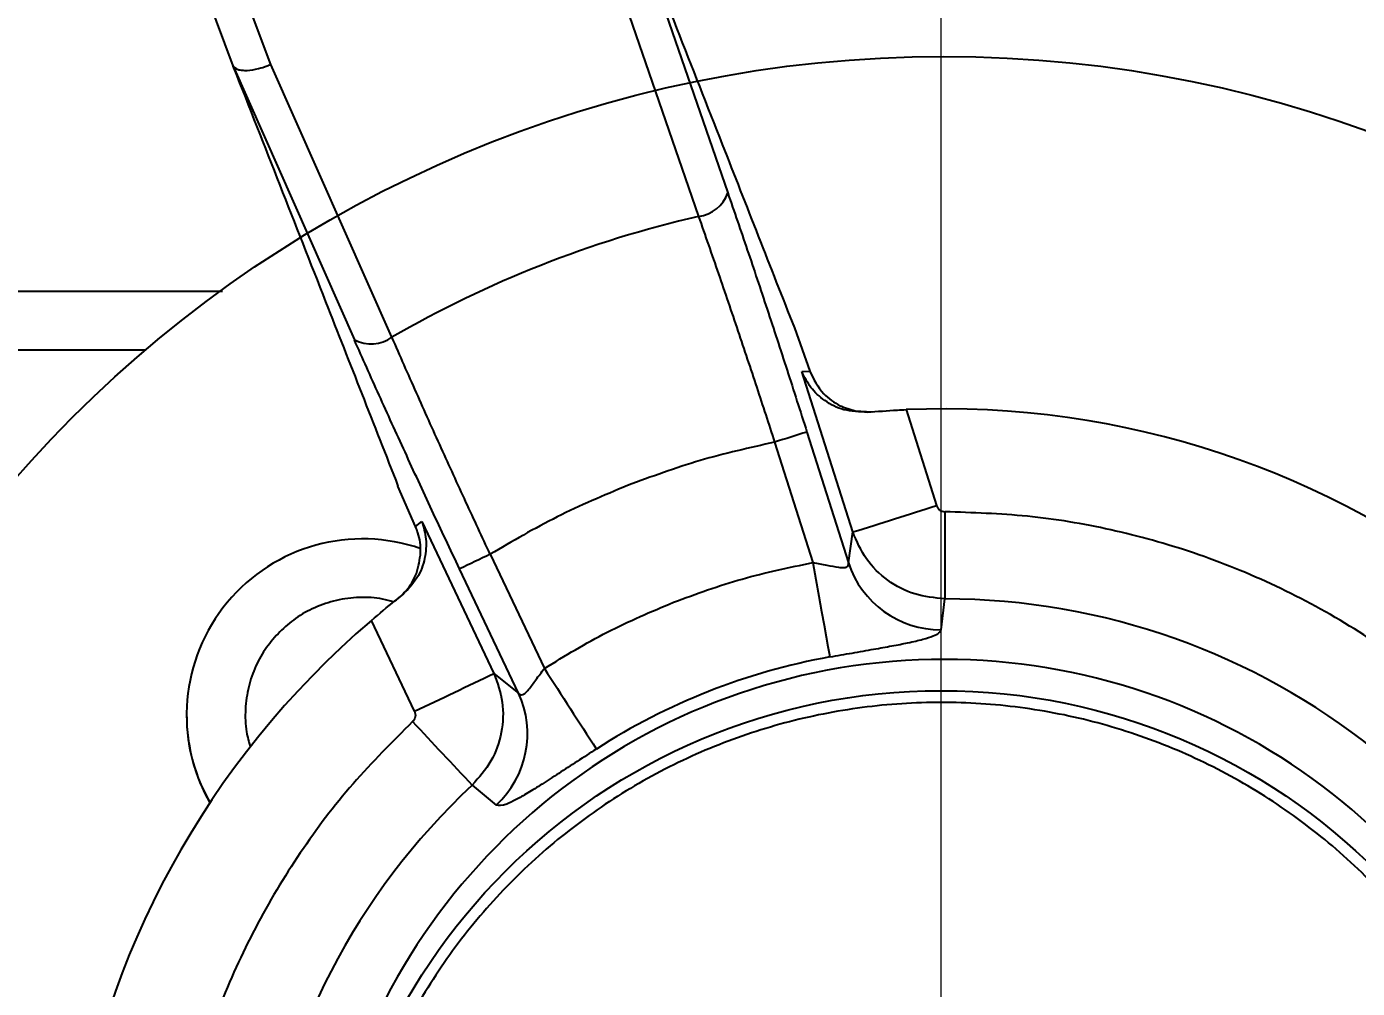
# Model space of a CAD drawing. Header units: millimetres. Extents: x 2180 to 4616, y 795 to 2518.
# Drawn here: x 2909 to 3022.4, y 1223.7 to 1305.6 of the extents above; entities that cross this region are included whole.
import ezdxf

# ---------------------------------------------------------------- set-up
doc = ezdxf.new("R2010")
doc.units = ezdxf.units.MM
doc.layers.add('AM_5', color=3, linetype='Continuous', lineweight=25)
doc.styles.add('SLDTEXTSTYLE1', font='txt.shx', dxfattribs={"width": 0.7, "bigfont": 'gbcbig.shx'})
doc.dimstyles.new('SLDDIMSTYLE12$0', dxfattribs={"dimtxt": 12, "dimasz": 10, "dimexe": 0, "dimexo": 0.0625, "dimgap": 0.875, "dimtad": 1, "dimdec": 1, "dimlfac": 1.8, "dimrnd": 1e-09, "dimzin": 12, "dimdsep": 46, "dimtxsty": 'SLDTEXTSTYLE1', "dimcen": 0.09, "dimdle": 8.16, "dimclrd": 3, "dimclre": 3, "dimadec": 0, "dimazin": 3, "dimtfac": 1, "dimtdec": 1, "dimtofl": 0, "dimtmove": 0, "dimatfit": 3, "dimfxl": 0, "dimfrac": 2, "dimtolj": 1, "dimlwd": 5, "dimlwe": 5, "dimarcsym": 0})
doc.dimstyles.new('SLDDIMSTYLE12$3', dxfattribs={"dimtxt": 12, "dimasz": 10, "dimexe": 0, "dimexo": 0.0625, "dimgap": 0.875, "dimtad": 1, "dimdec": 1, "dimlfac": 1.8, "dimrnd": 1e-09, "dimzin": 12, "dimdsep": 46, "dimtxsty": 'SLDTEXTSTYLE1', "dimcen": 0.09, "dimdle": 8.16, "dimclrd": 3, "dimclre": 3, "dimadec": 0, "dimazin": 3, "dimtfac": 1, "dimtdec": 1, "dimtofl": 0, "dimtmove": 0, "dimatfit": 3, "dimfxl": 0, "dimfrac": 2, "dimtolj": 1, "dimlwd": 5, "dimlwe": 5, "dimarcsym": 0})

# ---------------------------------------------------------------- blocks, each defined once
blk = doc.blocks.new('*D51')
at = {"layer": 'AM_5', "color": 3, "linetype": 'Continuous', "lineweight": 5, "transparency": 16777216}
for p, q in [((2864.16, 1231.09), (2864.16, 1380.91)), ((2976.93, 1380.91), (2874.16, 1380.91))]:
    blk.add_line(p, q, dxfattribs=at)
at = {"layer": 'AM_5', "color": 3, "lineweight": 5, "transparency": 16777216}
blk.add_line((2986.93, 1196.62), (2986.93, 1380.91), dxfattribs=at)
at = {"layer": 'AM_5', "color": 3, "transparency": 16777216}
for points in [[(2874.16, 1382.58), (2874.16, 1379.25), (2864.16, 1380.91)], [(2976.93, 1382.58), (2976.93, 1379.25), (2986.93, 1380.91)]]:
    blk.add_solid(points, dxfattribs=at)
at = {"layer": 'Defpoints', "color": 0, "transparency": 16777216}
for p in [(2864.16, 1380.91), (2864.16, 1231.03), (2986.93, 1196.56)]:
    blk.add_point(p, dxfattribs=at)
at = {"layer": 'AM_5', "color": 0, "transparency": 16777216, "insert": (2925.54, 1387.79), "char_height": 12, "attachment_point": 5, "style": 'SLDTEXTSTYLE1'}
blk.add_mtext('\\A1;123', dxfattribs=at)
blk = doc.blocks.new('*D52')
at = {"layer": 'AM_5', "color": 3, "lineweight": 5, "transparency": 16777216}
blk.add_line((2986.92, 1197.06), (2986.92, 1380.16), dxfattribs=at)
at = {"layer": 'AM_5', "color": 3, "linetype": 'Continuous', "lineweight": 5, "transparency": 16777216}
for p, q in [((2996.92, 1380.16), (3154.16, 1380.16)), ((3164.16, 1270.86), (3164.16, 1380.16))]:
    blk.add_line(p, q, dxfattribs=at)
at = {"layer": 'AM_5', "color": 3, "transparency": 16777216}
for points in [[(2996.92, 1381.83), (2996.92, 1378.49), (2986.92, 1380.16)], [(3154.16, 1381.83), (3154.16, 1378.49), (3164.16, 1380.16)]]:
    blk.add_solid(points, dxfattribs=at)
at = {"layer": 'Defpoints', "color": 0, "transparency": 16777216}
for p in [(3164.16, 1380.16), (3164.16, 1270.8), (2986.92, 1197)]:
    blk.add_point(p, dxfattribs=at)
at = {"layer": 'AM_5', "color": 0, "transparency": 16777216, "insert": (3075.54, 1387.04), "char_height": 12, "attachment_point": 5, "style": 'SLDTEXTSTYLE1'}
blk.add_mtext('\\A1;178', dxfattribs=at)
blk = doc.blocks.new('*D42')
at = {"layer": 'AM_5', "color": 3, "lineweight": 5, "transparency": 16777216}
blk.add_line((3280.13, 1314), (3311.38, 1314), dxfattribs=at)
at = {"layer": 'AM_5', "color": 3, "linetype": 'Continuous', "lineweight": 5, "transparency": 16777216}
for p, q in [((3311.38, 1304), (3311.38, 1206.56)), ((2986.99, 1196.56), (3311.38, 1196.56))]:
    blk.add_line(p, q, dxfattribs=at)
at = {"layer": 'AM_5', "color": 3, "transparency": 16777216}
for points in [[(3309.71, 1304), (3313.04, 1304), (3311.38, 1314)], [(3309.71, 1206.56), (3313.04, 1206.56), (3311.38, 1196.56)]]:
    blk.add_solid(points, dxfattribs=at)
at = {"layer": 'Defpoints', "color": 0, "transparency": 16777216}
for p in [(3280.07, 1314), (2986.93, 1196.56), (3311.38, 1196.56)]:
    blk.add_point(p, dxfattribs=at)
at = {"layer": 'AM_5', "color": 0, "transparency": 16777216, "insert": (3304.5, 1255.28), "char_height": 12, "attachment_point": 5, "rotation": 90, "style": 'SLDTEXTSTYLE1'}
blk.add_mtext('\\A1;115', dxfattribs=at)
blk = doc.blocks.new('*D43')
at = {"layer": 'AM_5', "color": 3, "linetype": 'Continuous', "lineweight": 5, "transparency": 16777216}
blk.add_line((3133.35, 1365.27), (3107.54, 1333.22), dxfattribs=at)
at = {"layer": 'AM_5', "color": 3, "lineweight": 5, "transparency": 16777216}
for p, q in [((3054.14, 1267.02), (3054.32, 1267.02)), ((3054.23, 1266.93), (3054.23, 1267.11))]:
    blk.add_line(p, q, dxfattribs=at)
at = {"layer": 'AM_5', "color": 3, "transparency": 16777216}
blk.add_solid([(3106.24, 1334.26), (3108.84, 1332.17), (3101.27, 1325.43)], dxfattribs=at)
at = {"layer": 'Defpoints', "color": 0, "transparency": 16777216}
for p in [(3101.27, 1325.43), (3007.18, 1208.6)]:
    blk.add_point(p, dxfattribs=at)
at = {"layer": 'AM_5', "color": 0, "transparency": 16777216, "insert": (3118.23, 1357.45), "char_height": 12, "attachment_point": 5, "rotation": 51.1543, "style": 'SLDTEXTSTYLE1'}
blk.add_mtext('\\A1;%%C420', dxfattribs=at)

msp = doc.modelspace()

# ---------------------------------------------------------------- linework, layer by layer
at = {"color": 7, "linetype": 'Continuous', "lineweight": 25}
for p, q in [((2929.827, 1302.393), (2917.889, 1334.394)), ((2917.688, 1326.254), (2926.686, 1302.05)), ((2960.412, 1315.558), (2968.75, 1291.453)), ((2957.973, 1313.483), (2966.261, 1289.441)), ((2940.15, 1279.153), (2929.827, 1302.393)), ((2926.625, 1302.245), (2936.955, 1278.925)), ((2974.422, 1279.946), (2975.727, 1276.265)), ((2859.8, 1278.073), (2919.15, 1278.073)), ((2975.06, 1276.229), (2975.727, 1276.265)), ((2979.396, 1262.575), (2975.06, 1276.229)), ((2978.706, 1273.162), (2979.596, 1272.891)), ((2983.937, 1272.992), (2986.531, 1264.826)), ((2979.596, 1272.891), (2979.601, 1272.891)), ((2979.601, 1272.891), (2981.05, 1272.799)), ((2975.492, 1271.086), (2979.033, 1259.934)), ((2972.741, 1270.219), (2975.998, 1259.965)), ((2942.158, 1263.035), (2940.662, 1266.487)), ((2942.158, 1263.035), (2942.691, 1263.474)), ((2942.691, 1263.474), (2948.834, 1250.533)), ((2979.033, 1259.934), (2979.396, 1262.575)), ((2948.517, 1260.674), (2953.131, 1250.955)), ((2950.928, 1248.86), (2945.911, 1259.431)), ((2941.897, 1258.356), (2941.9, 1258.359)), ((2941.9, 1258.359), (2942.227, 1259.047)), ((2986.925, 1254.249), (2987.241, 1256.882)), ((2942.07, 1247.308), (2938.397, 1255.048)), ((2948.834, 1250.533), (2950.928, 1248.86)), ((2922.658, 1247.027), (2922.658, 1246.978)), ((2946.98, 1241.018), (2949.034, 1239.319))]:
    msp.add_line(p, q, dxfattribs=at)
at = {"color": 7, "linetype": 'Continuous', "lineweight": 25, "flags": 128}
for points in [[(2987.251, 1264.295), (2987.249, 1262.961), (2987.248, 1261.669), (2987.246, 1260.463), (2987.244, 1259.379), (2987.243, 1258.452), (2987.242, 1257.712), (2987.241, 1257.183), (2987.241, 1256.882)], [(2975.998, 1259.965), (2976.259, 1258.519), (2976.511, 1257.12), (2976.747, 1255.812), (2976.96, 1254.637), (2977.141, 1253.632), (2977.287, 1252.831), (2977.391, 1252.258), (2977.45, 1251.931)]]:
    msp.add_lwpolyline(points, dxfattribs=at)
at = {"color": 7, "linetype": 'Continuous', "lineweight": 25}
for centre, radius in [((2987.157, 1198.073), 105), ((2986.931, 1196.561), 52.5)]:
    msp.add_circle(centre, radius, dxfattribs=at)
for centre, radius, start, end in [((2965.867, 1292.473), 3.058, 277.39752, 340.49784), ((2987.157, 1198.129), 93.672, 102.88972, 120.12054), ((2938.366, 1281.649), 3.068, 242.60529, 305.56074), ((2987.157, 1198.061), 75, 10.54851, 92.46086), ((3096.015, 884.022), 405.394, 107.29542, 107.70302), ((2666.459, 2266.789), 1051.844, 287.308245, 287.715785), ((2937.658, 1246.989), 15, 70.68701, 209.89018), ((3132.443, 871.792), 430.183, 115.31225, 115.69693), ((2986.894, 1262.526), 8.277, 198.25, 270.21482), ((2987.157, 1198.072), 58.809, 13.09228, 89.91829), ((2987.157, 1198.061), 75, 130.5515, 212.46111), ((2987.157, 1198.152), 53.574, 308.26934, 171.50515), ((2987.157, 1198.135), 54.664, 100.22856, 122.78193), ((2465.164, 2256.236), 1115.963, 295.299462, 295.684155), ((4945.72, 2532.202), 2368.967, 212.741266, 212.938789), ((2943.41, 1245.394), 8.279, 312.79782, 24.74766), ((2937.658, 1246.939), 15, 179.85416, 209.77464), ((4190.279, 2412.223), 1708.073, 223.040922, 223.289717), ((2987.157, 1198.073), 58.809, 133.09211, 209.9183)]:
    msp.add_arc(centre, radius, start, end, dxfattribs=at)
for points, knots in [([(2986.724, 1027.83), (2989.284, 1027.855), (2992.865, 1027.889), (2998.134, 1028.168), (3002.598, 1028.504), (3007.914, 1029.069), (3013.483, 1029.842), (3019.297, 1030.853), (3025.268, 1032.109), (3031.344, 1033.619), (3037.482, 1035.39), (3043.647, 1037.424), (3049.811, 1039.724), (3055.948, 1042.289), (3062.036, 1045.119), (3068.055, 1048.213), (3073.988, 1051.568), (3079.817, 1055.18), (3085.527, 1059.045), (3091.103, 1063.159), (3096.53, 1067.517), (3101.795, 1072.111), (3106.887, 1076.935), (3111.792, 1081.983), (3116.499, 1087.246), (3120.996, 1092.716), (3125.275, 1098.384), (3129.323, 1104.241), (3133.133, 1110.278), (3136.695, 1116.484), (3140, 1122.849), (3143.041, 1129.361), (3145.81, 1136.01), (3148.3, 1142.785), (3150.506, 1149.672), (3152.42, 1156.661), (3154.039, 1163.739), (3155.357, 1170.893), (3156.37, 1178.109), (3157.074, 1185.377), (3157.467, 1192.681), (3157.546, 1200.009), (3157.309, 1207.347), (3156.755, 1214.681), (3155.882, 1221.999), (3154.692, 1229.286), (3153.184, 1236.529), (3151.359, 1243.713), (3149.218, 1250.826), (3146.765, 1257.854), (3144, 1264.782), (3140.927, 1271.599), (3137.55, 1278.289), (3133.872, 1284.841), (3129.899, 1291.241), (3125.634, 1297.477), (3121.083, 1303.535), (3116.251, 1309.403), (3111.143, 1315.069), (3105.767, 1320.522), (3100.32, 1325.569), (3094.847, 1330.222), (3089.389, 1334.491), (3083.764, 1338.534), (3077.982, 1342.342), (3072.055, 1345.91), (3065.992, 1349.232), (3059.806, 1352.302), (3053.51, 1355.116), (3047.116, 1357.668), (3040.641, 1359.954), (3034.103, 1361.97), (3027.528, 1363.713), (3020.956, 1365.177), (3014.462, 1366.359), (3008.172, 1367.256), (3002.648, 1367.84), (2997.766, 1368.207), (2992.942, 1368.447), (2986.967, 1368.564), (2981.45, 1368.454), (2976.181, 1368.182), (2971.717, 1367.844), (2966.401, 1367.279), (2960.832, 1366.506), (2955.018, 1365.496), (2949.047, 1364.24), (2942.971, 1362.729), (2936.833, 1360.959), (2930.668, 1358.924), (2924.504, 1356.625), (2918.367, 1354.06), (2912.279, 1351.229), (2906.26, 1348.136), (2900.327, 1344.781), (2894.498, 1341.169), (2888.788, 1337.303), (2883.213, 1333.189), (2877.785, 1328.832), (2872.52, 1324.238), (2867.428, 1319.413), (2862.523, 1314.365), (2857.817, 1309.103), (2853.319, 1303.633), (2849.041, 1297.964), (2844.992, 1292.107), (2841.182, 1286.07), (2837.62, 1279.865), (2834.316, 1273.5), (2831.273, 1266.988), (2828.511, 1260.336), (2826.174, 1254.054), (2824.895, 1249.949), (2824.332, 1248.141)], [0, 0, 0, 0, 0.01020738, 0.01427401, 0.02103699, 0.02805607, 0.03558666, 0.0434511, 0.05157826, 0.05991132, 0.06840986, 0.07704394, 0.08579098, 0.09463359, 0.10355821, 0.11255405, 0.12161242, 0.13072624, 0.1398897, 0.14909794, 0.15834689, 0.16763314, 0.17695375, 0.18630622, 0.19568842, 0.20509849, 0.21453484, 0.22399606, 0.23348097, 0.24298851, 0.25251779, 0.26206801, 0.27163852, 0.28122873, 0.29083816, 0.30046642, 0.31011319, 0.31977821, 0.32946132, 0.33916239, 0.34888138, 0.35861831, 0.36837328, 0.37814642, 0.38793798, 0.39774825, 0.40757761, 0.41742653, 0.42729557, 0.4371854, 0.4470968, 0.45703069, 0.46698816, 0.47697044, 0.48697902, 0.49701559, 0.50708218, 0.51718117, 0.52731537, 0.53748817, 0.54770366, 0.5569145, 0.56612256, 0.57532659, 0.5845258, 0.59371913, 0.60290519, 0.61208206, 0.62124705, 0.63039624, 0.63952364, 0.64861966, 0.65766788, 0.66663751, 0.67546331, 0.68397889, 0.69196332, 0.69760555, 0.70350123, 0.71121989, 0.72142727, 0.72549391, 0.73225688, 0.73927596, 0.74680655, 0.754671, 0.76279816, 0.77113122, 0.77962976, 0.78826384, 0.79701087, 0.80585349, 0.81477811, 0.82377394, 0.83283231, 0.84194614, 0.85110959, 0.86031783, 0.86956679, 0.87885303, 0.88817364, 0.89752611, 0.90690831, 0.91631839, 0.92575473, 0.93521596, 0.94470086, 0.95420841, 0.96373768, 0.97328791, 0.98285841, 0.99244862, 1, 1, 1, 1]), ([(2987.54, 1348.519), (2989.941, 1348.481), (2993.299, 1348.429), (2998.242, 1348.125), (3002.432, 1347.768), (3007.418, 1347.177), (3012.64, 1346.377), (3018.086, 1345.34), (3023.674, 1344.056), (3029.353, 1342.518), (3035.081, 1340.72), (3040.825, 1338.659), (3046.555, 1336.335), (3052.247, 1333.748), (3057.879, 1330.898), (3063.431, 1327.788), (3068.884, 1324.421), (3074.221, 1320.802), (3079.427, 1316.935), (3084.486, 1312.826), (3089.384, 1308.482), (3094.107, 1303.909), (3098.643, 1299.116), (3102.979, 1294.11), (3107.104, 1288.901), (3111.006, 1283.498), (3114.675, 1277.91), (3118.102, 1272.149), (3121.276, 1266.226), (3124.19, 1260.15), (3126.834, 1253.936), (3129.203, 1247.594), (3131.287, 1241.136), (3133.082, 1234.577), (3134.582, 1227.929), (3135.78, 1221.205), (3136.677, 1214.419), (3137.253, 1207.585), (3137.527, 1201.519), (3137.475, 1197.735), (3137.455, 1196.241)], [0, 0, 0, 0, 0.0302952, 0.0423856, 0.0624901, 0.08336, 0.1057536, 0.1291426, 0.1533151, 0.1781023, 0.2033838, 0.2290707, 0.2550958, 0.2814075, 0.3079654, 0.3347376, 0.3616982, 0.3888263, 0.4161047, 0.4435189, 0.4710571, 0.4987089, 0.526466, 0.5543209, 0.5822674, 0.6103001, 0.6384144, 0.6666062, 0.6948723, 0.7232096, 0.7516156, 0.7800883, 0.8086258, 0.8372268, 0.86589, 0.8946146, 0.9234, 0.9522458, 0.9811519, 1, 1, 1, 1]), ([(2878.573, 1094.237), (2877.612, 1095.238), (2875.123, 1097.83), (2871.341, 1102.244), (2867.21, 1107.446), (2863.309, 1112.851), (2859.64, 1118.438), (2856.213, 1124.199), (2853.039, 1130.123), (2850.125, 1136.198), (2847.481, 1142.413), (2845.113, 1148.755), (2843.028, 1155.212), (2841.233, 1161.772), (2839.733, 1168.42), (2838.534, 1175.144), (2837.64, 1181.929), (2837.055, 1188.763), (2836.781, 1195.631), (2836.822, 1202.519), (2837.18, 1209.411), (2837.855, 1216.295), (2838.848, 1223.155), (2840.16, 1229.977), (2841.789, 1236.746), (2843.734, 1243.448), (2845.994, 1250.068), (2848.566, 1256.591), (2851.447, 1263.004), (2854.634, 1269.292), (2858.121, 1275.441), (2861.906, 1281.436), (2865.983, 1287.265), (2870.346, 1292.914), (2874.989, 1298.37), (2879.908, 1303.619), (2884.918, 1308.476), (2889.972, 1312.948), (2895.031, 1317.045), (2900.257, 1320.922), (2905.651, 1324.552), (2910.128, 1327.35), (2912.852, 1328.847), (2913.678, 1329.3)], [0, 0, 0, 0, 0.0151775, 0.0393292, 0.0635604, 0.0878663, 0.1122429, 0.1366868, 0.161195, 0.1857649, 0.2103945, 0.2350819, 0.2598255, 0.2846241, 0.3094766, 0.3343824, 0.3593409, 0.3843518, 0.409415, 0.4345306, 0.4596989, 0.4849206, 0.5101965, 0.5355275, 0.5609152, 0.5863611, 0.6118672, 0.6374358, 0.6630699, 0.6887726, 0.714548, 0.7404006, 0.7663359, 0.7923603, 0.8184816, 0.8447092, 0.8710544, 0.8948026, 0.918543, 0.942272, 0.9659875, 0.9896862, 1, 1, 1, 1]), ([(2960.5, 1315.374), (2963.091, 1308.78), (2967.719, 1297.005), (2972.374, 1285.158), (2974.422, 1279.946)], [0, 0, 0, 0, 0.5600004, 1, 1, 1, 1]), ([(2926.625, 1302.245), (2926.739, 1302.139), (2926.913, 1301.975), (2927.378, 1301.888), (2927.937, 1301.874), (2928.679, 1301.99), (2929.344, 1302.199), (2929.689, 1302.335), (2929.792, 1302.378), (2929.827, 1302.393)], [0, 0, 0, 0, 0.2389954, 0.3678324, 0.4996781, 0.7489725, 0.9246805, 0.9739408, 1, 1, 1, 1]), ([(2926.686, 1302.05), (2926.672, 1302.086), (2926.644, 1302.159), (2926.618, 1302.232), (2926.613, 1302.258), (2926.617, 1302.257), (2926.624, 1302.248), (2926.625, 1302.245)], [0, 0, 0, 0, 0.3325712, 0.6879646, 0.8313814, 0.949784, 1, 1, 1, 1]), ([(2926.686, 1302.05), (2929.287, 1295.431), (2933.932, 1283.611), (2938.606, 1271.72), (2940.662, 1266.487)], [0, 0, 0, 0, 0.5600002, 1, 1, 1, 1]), ([(2968.75, 1291.453), (2969.303, 1289.844), (2970.41, 1286.625), (2972.104, 1281.555), (2973.806, 1276.364), (2974.929, 1272.849), (2975.492, 1271.086)], [0, 0, 0, 0, 0.2492462, 0.4987214, 0.7485201, 1, 1, 1, 1]), ([(2966.261, 1289.441), (2966.824, 1287.828), (2967.931, 1284.66), (2969.594, 1279.761), (2971.197, 1274.956), (2972.234, 1271.777), (2972.741, 1270.219)], [0, 0, 0, 0, 0.2645644, 0.5194287, 0.7645782, 1, 1, 1, 1]), ([(2863.077, 1283.073), (2865.919, 1283.073), (2872.729, 1283.073), (2883.238, 1283.073), (2892.491, 1283.073), (2897.821, 1283.073), (2925.513, 1283.073)], [0.79284111, 0.79284111, 0.79284111, 0.79284111, 0.81766601, 0.85303773, 0.88876772, 0.90571448, 0.90571448, 0.90571448, 0.90571448]), ([(2945.911, 1259.431), (2945.12, 1261.104), (2943.543, 1264.44), (2941.249, 1269.398), (2939.031, 1274.262), (2937.646, 1277.371), (2936.955, 1278.925)], [0, 0, 0, 0, 0.2514799, 0.5012785, 0.7507527, 1, 1, 1, 1]), ([(2948.517, 1260.674), (2947.826, 1262.16), (2946.416, 1265.192), (2944.311, 1269.799), (2942.188, 1274.517), (2940.838, 1277.589), (2940.15, 1279.153)], [0, 0, 0, 0, 0.2354209, 0.48057, 0.7354347, 1, 1, 1, 1]), ([(2980.661, 1272.781), (2979.96, 1272.806), (2978.56, 1272.857), (2976.967, 1273.724), (2975.748, 1274.844), (2975.29, 1275.767), (2975.06, 1276.229)], [0, 0, 0, 0, 0.2499493, 0.4997481, 0.749457, 1, 1, 1, 1]), ([(2975.727, 1276.265), (2976.066, 1275.587), (2976.652, 1274.416), (2977.91, 1273.509), (2978.58, 1273.217), (2978.706, 1273.162)], [0, 0, 0, 0, 0.5280154, 0.9113192, 1, 1, 1, 1]), ([(2980.661, 1272.781), (2981.495, 1272.846), (2982.564, 1272.929), (2983.69, 1272.981), (2983.937, 1272.992)], [0, 0, 0, 0, 0.7808444, 1, 1, 1, 1]), ([(2986.531, 1264.826), (2986.562, 1264.752), (2986.624, 1264.605), (2986.797, 1264.434), (2987.011, 1264.318), (2987.171, 1264.303), (2987.251, 1264.295)], [0, 0, 0, 0, 0.2501498, 0.4993715, 0.7492584, 1, 1, 1, 1]), ([(3051.672, 1213.062), (3051.071, 1215.33), (3049.855, 1219.915), (3047.083, 1226.565), (3043.568, 1233.043), (3039.253, 1239.199), (3034.192, 1244.905), (3028.478, 1250.015), (3022.212, 1254.433), (3015.513, 1258.079), (3008.543, 1260.897), (3001.441, 1262.864), (2994.337, 1264.067), (2989.596, 1264.22), (2987.251, 1264.295)], [0, 0, 0, 0, 0.079193, 0.1601594, 0.2427828, 0.3278545, 0.4136411, 0.5, 0.5863536, 0.6721403, 0.7572171, 0.8398354, 0.9208043, 1, 1, 1, 1]), ([(2942.691, 1263.474), (2942.837, 1262.979), (2943.13, 1261.991), (2943, 1260.34), (2942.424, 1258.618), (2941.434, 1257.625), (2940.938, 1257.129)], [0, 0, 0, 0, 0.2505534, 0.5002592, 0.7500542, 1, 1, 1, 1]), ([(2942.227, 1259.047), (2942.388, 1259.637), (2942.709, 1260.815), (2942.498, 1262.17), (2942.226, 1262.863), (2942.158, 1263.035)], [0, 0, 0, 0, 0.4303315, 0.858978, 1, 1, 1, 1]), ([(2987.241, 1256.882), (2986.374, 1256.964), (2984.641, 1257.127), (2982.315, 1258.371), (2980.418, 1260.195), (2979.737, 1261.781), (2979.396, 1262.575)], [0, 0, 0, 0, 0.2503671, 0.5005248, 0.7501034, 1, 1, 1, 1]), ([(2975.998, 1259.965), (2976.398, 1259.896), (2977.189, 1259.758), (2978.062, 1259.58), (2978.596, 1259.535), (2978.883, 1259.573), (2979.046, 1259.7), (2979.038, 1259.855), (2979.033, 1259.934)], [0, 0, 0, 0, 0.2616178, 0.5161546, 0.6376198, 0.7555299, 0.8740541, 1, 1, 1, 1]), ([(2940.631, 1256.873), (2940.992, 1257.205), (2941.477, 1257.65), (2941.811, 1258.212), (2941.897, 1258.356)], [0, 0, 0, 0, 0.7449704, 1, 1, 1, 1]), ([(2938.397, 1255.048), (2939.076, 1255.617), (2939.945, 1256.347), (2940.76, 1256.988), (2940.938, 1257.129)], [0, 0, 0, 0, 0.7808005, 1, 1, 1, 1]), ([(2940.277, 1256.601), (2939.971, 1256.694), (2939.032, 1256.98), (2937.373, 1257.048), (2935.412, 1256.814), (2933.573, 1256.188), (2931.93, 1255.282), (2931.027, 1254.467), (2930.587, 1254.07)], [0, 0, 0, 0, 0.09132221, 0.2798441, 0.46836599, 0.65326485, 0.83131816, 1, 1, 1, 1]), ([(2930.587, 1254.07), (2930.199, 1253.641), (2929.403, 1252.761), (2928.509, 1251.166), (2927.882, 1249.385), (2927.616, 1247.484), (2927.666, 1245.739), (2927.959, 1244.691), (2928.079, 1244.261)], [0, 0, 0, 0, 0.1629563, 0.3344814, 0.5122355, 0.6932761, 0.8743167, 1, 1, 1, 1]), ([(2977.45, 1251.931), (2978.085, 1252.045), (2979.37, 1252.275), (2981.157, 1252.59), (2982.76, 1252.875), (2984.195, 1253.153), (2985.404, 1253.431), (2986.264, 1253.708), (2986.802, 1253.979), (2986.883, 1254.158), (2986.925, 1254.249)], [0, 0, 0, 0, 0.1222892, 0.2475486, 0.3637592, 0.4805658, 0.6189284, 0.7530679, 0.8736947, 1, 1, 1, 1]), ([(2948.834, 1250.533), (2949.125, 1249.724), (2949.707, 1248.104), (2949.569, 1245.48), (2948.719, 1242.978), (2947.56, 1241.673), (2946.98, 1241.018)], [0, 0, 0, 0, 0.248705, 0.4981896, 0.7483774, 1, 1, 1, 1]), ([(2950.928, 1248.86), (2950.979, 1248.8), (2951.079, 1248.682), (2951.286, 1248.699), (2951.522, 1248.866), (2951.882, 1249.263), (2952.4, 1249.99), (2952.885, 1250.63), (2953.131, 1250.955)], [0, 0, 0, 0, 0.1251651, 0.2440023, 0.362149, 0.4834229, 0.7377951, 1, 1, 1, 1]), ([(2942.07, 1247.308), (2942.098, 1247.233), (2942.153, 1247.083), (2942.143, 1246.84), (2942.066, 1246.609), (2941.959, 1246.488), (2941.906, 1246.428)], [0, 0, 0, 0, 0.25014978, 0.49937143, 0.74925837, 1, 1, 1, 1]), ([(2941.906, 1246.428), (2940.171, 1244.698), (2936.688, 1241.224), (2932.223, 1235.297), (2928.384, 1228.917), (2925.312, 1222.134), (2922.968, 1215.094), (2922.086, 1210.254), (2921.647, 1207.843)], [0, 0, 0, 0, 0.1654437, 0.332195, 0.5, 0.6677943, 0.834551, 1, 1, 1, 1]), ([(2957.559, 1244.094), (2957.013, 1243.74), (2955.905, 1243.025), (2954.339, 1242.008), (2952.91, 1241.084), (2951.687, 1240.322), (2950.678, 1239.748), (2949.607, 1239.232), (2949.263, 1239.285), (2949.034, 1239.319)], [0, 0, 0, 0, 0.1235233, 0.2501507, 0.3747805, 0.5002123, 0.6235234, 0.7497125, 1, 1, 1, 1])]:
    msp.add_open_spline(points, degree=3, knots=knots, dxfattribs=at)
for points in [[(2925.513, 1283.073), (2925.58, 1283.073), (2925.648, 1283.073), (2925.715, 1283.073)], [(2972.741, 1270.219), (2970.611, 1269.744), (2966.349, 1268.793), (2962.252, 1267.283), (2960.204, 1266.527)], [(2960.204, 1266.527), (2958.191, 1265.682), (2954.165, 1263.992), (2950.4, 1261.78), (2948.517, 1260.674)], [(2964.119, 1256.589), (2966.057, 1257.298), (2969.934, 1258.717), (2973.976, 1259.549), (2975.998, 1259.965)], [(2953.131, 1250.955), (2954.893, 1252.03), (2958.416, 1254.179), (2962.218, 1255.786), (2964.119, 1256.589)], [(3038.431, 1196.563), (3038.346, 1198.81), (3038.176, 1203.305), (3036.808, 1209.931), (3034.65, 1216.328), (3031.658, 1222.387), (3027.906, 1228.004), (3023.451, 1233.083), (3018.372, 1237.538), (3012.755, 1241.291), (3006.696, 1244.279), (3000.299, 1246.451), (2993.673, 1247.769), (2986.931, 1248.21), (2980.19, 1247.769), (2973.564, 1246.451), (2967.167, 1244.279), (2961.108, 1241.291), (2955.49, 1237.538), (2950.411, 1233.083), (2945.956, 1228.004), (2942.204, 1222.387), (2939.213, 1216.328), (2937.054, 1209.931), (2935.686, 1203.305), (2935.516, 1198.81), (2935.431, 1196.563)]]:
    msp.add_open_spline(points, degree=3, dxfattribs=at)

# ---------------------------------------------------------------- dimensions: what is measured, and where the dimension line sits
at = {"layer": 'AM_5'}
for base, p1, p2, angle, text, picture, middle in [((2864.157, 1380.912), (2986.931, 1196.561), (2864.157, 1231.027), 360, '123', '*D51', (2925.544, 1387.787)), ((3164.157, 1380.16), (2986.916, 1197.001), (3164.157, 1270.795), 360, '178', '*D52', (3075.536, 1387.035)), ((3311.377, 1196.561), (3280.066, 1314.005), (2986.931, 1196.561), 90, '115', '*D42', (3304.502, 1255.283))]:
    dim = msp.add_linear_dim(base=base, p1=p1, p2=p2, angle=angle, text=text, dimstyle='SLDDIMSTYLE12$0', override={"dimlfac": 1, "dimpost": ''}, dxfattribs=at)
    dim.commit()
    dim.dimension.update_dxf_attribs({"geometry": picture, "text_midpoint": middle})
dim = msp.add_diameter_dim_2p(p1=(3007.184, 1208.603), p2=(3101.267, 1325.428), text='%%C420', dimstyle='SLDDIMSTYLE12$3', override={"dimlfac": 1, "dimpost": ''}, dxfattribs=at)
dim.commit()
dim.dimension.update_dxf_attribs({"geometry": '*D43', "text_midpoint": (3118.226, 1357.447)})

doc.saveas('drawing.dxf')
